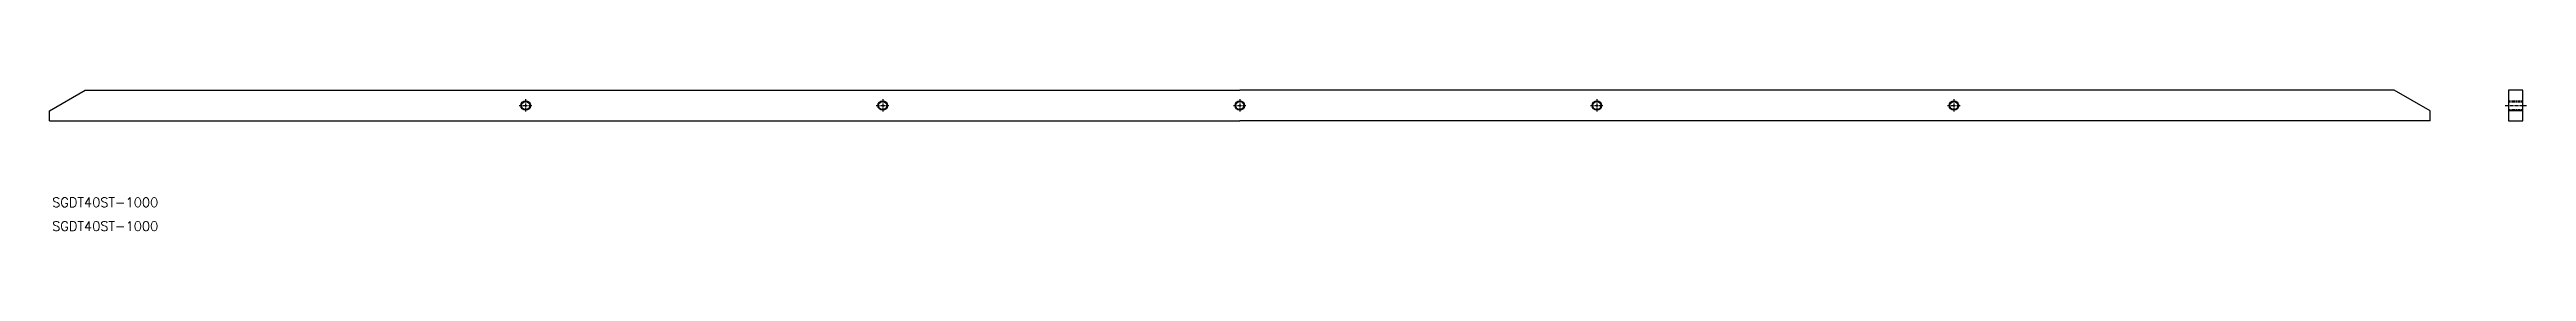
# Model space of a CAD drawing. Extents: x 0 to 1041, y 0 to 59.
import ezdxf

# ---------------------------------------------------------------- set-up
doc = ezdxf.new("R2010")
doc.units = 0
doc.linetypes.add('CENTER', pattern=[2, 1.25, -0.25, 0.25, -0.25])
doc.linetypes.add('DASHED', pattern=[0.75, 0.5, -0.25])
doc.layers.get('0').update_dxf_attribs({"linetype": 'CONTINUOUS'})
doc.layers.add('CENTER', color=1, linetype='CENTER')
doc.styles.get("Standard").update_dxf_attribs({"font": 'txt', "bigfont": 'BIGFONT'})

msp = doc.modelspace()

# ---------------------------------------------------------------- linework, layer by layer
at = {"color": 7, "linetype": 'CONTINUOUS'}
for p, q in [((0, 50.6), (15, 59.3)), ((15, 59.3), (500, 59.3)), ((985, 59.3), (500, 59.3)), ((1000, 50.6), (985, 59.3)), ((0, 46.3), (0, 50.6)), ((0, 46.3), (500, 46.3)), ((1000, 46.3), (500, 46.3)), ((1000, 46.3), (1000, 50.6)), ((1039, 50.6), (1033, 50.6))]:
    msp.add_line(p, q, dxfattribs=at)
at = {"color": 3, "linetype": 'DASHED'}
for p, q in [((1033, 54.8), (1039, 54.8)), ((1033, 54.4), (1039, 54.4)), ((1033, 51.2), (1039, 51.2)), ((1033, 50.8), (1039, 50.8))]:
    msp.add_line(p, q, dxfattribs=at)
at = {"color": 7, "linetype": 'CONTINUOUS'}
msp.add_lwpolyline([(1033, 46.3), (1039, 46.3), (1039, 59.3), (1033, 59.3)], close=True, dxfattribs=at)
at = {"color": 3, "linetype": 'CONTINUOUS'}
for centre in [(200, 52.8), (350, 52.8), (500, 52.8), (650, 52.8), (800, 52.8)]:
    msp.add_circle(centre, 2, dxfattribs=at)
at = {"color": 7, "linetype": 'CONTINUOUS'}
for centre in [(200, 52.8), (350, 52.8), (500, 52.8), (650, 52.8), (800, 52.8)]:
    msp.add_circle(centre, 1.7, dxfattribs=at)
at = {"layer": 'CENTER', "color": 1, "linetype": 'CENTER'}
for p, q in [((197.3, 52.8), (202.8, 52.8)), ((200, 55.5), (200, 50)), ((347.3, 52.8), (352.8, 52.8)), ((350, 55.5), (350, 50)), ((497.3, 52.8), (502.8, 52.8)), ((500, 55.5), (500, 50)), ((647.3, 52.8), (652.8, 52.8)), ((650, 55.5), (650, 50)), ((797.3, 52.8), (802.8, 52.8)), ((800, 55.5), (800, 50)), ((1031.6, 52.8), (1040.5, 52.8))]:
    msp.add_line(p, q, dxfattribs=at)

# ---------------------------------------------------------------- texts
at = {"color": 7, "linetype": 'CONTINUOUS'}
for p in [(1.1, 10), (1.1, 0)]:
    msp.add_text('SGDT40ST-1000', height=4, dxfattribs=at).set_placement(p)

doc.saveas('drawing.dxf')
